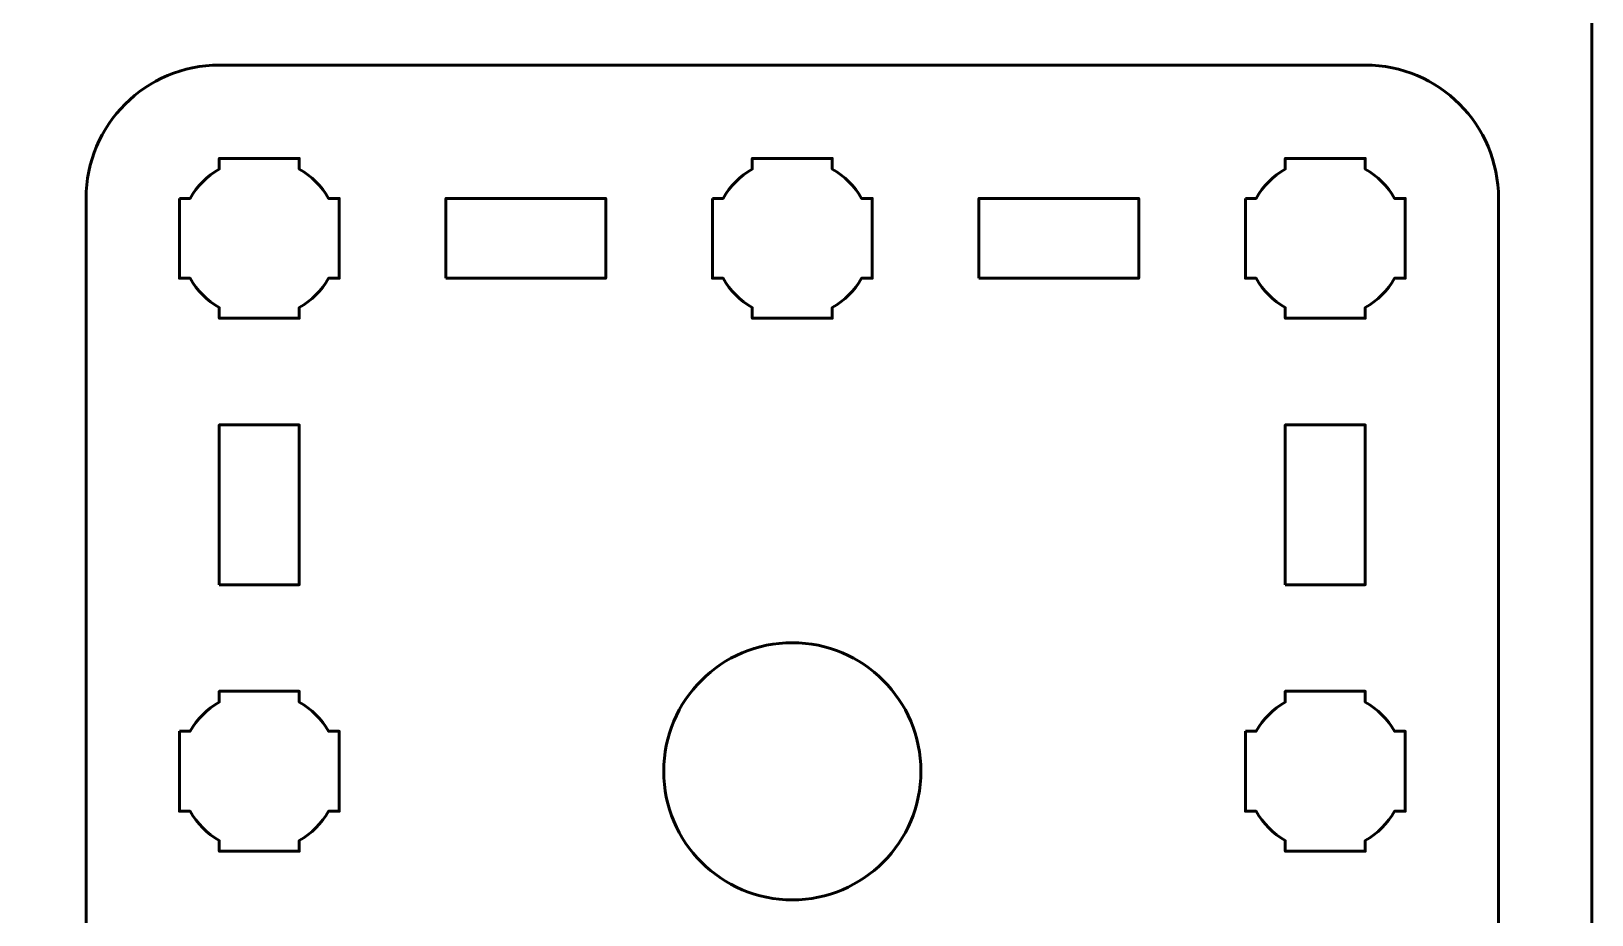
# Model space of a CAD drawing. Header units: centimetres. Extents: x -21 to 0, y -29.7 to 0.
# Drawn here: x -5.86 to 0, y -25.99 to -22.67 of the extents above; entities that cross this region are included whole.
import ezdxf

# ---------------------------------------------------------------- set-up
doc = ezdxf.new("R2010")
doc.units = ezdxf.units.CM
doc.header["$MEASUREMENT"] = 0
doc.layers.add('Layer 1', color=7, linetype='Continuous')

msp = doc.modelspace()

# ---------------------------------------------------------------- linework, layer by layer
at = {"layer": 'Layer 1', "lineweight": 53}
for points in [[(-4.3, -23.6), (-3.7, -23.6), (-3.7, -23.3), (-4.3, -23.3), (-4.3, -23.6)], [(-2.3, -23.6), (-1.7, -23.6), (-1.7, -23.3), (-2.3, -23.3), (-2.3, -23.6)], [(-5.15, -24.75), (-4.85, -24.75), (-4.85, -24.15), (-5.15, -24.15), (-5.15, -24.75)], [(-1.15, -24.75), (-0.85, -24.75), (-0.85, -24.15), (-1.15, -24.15), (-1.15, -24.75)]]:
    msp.add_lwpolyline(points, close=True, dxfattribs=at)
msp.add_ellipse((-3, -25.45), major_axis=(0, 0.4825), ratio=1, dxfattribs=at)
at = {"layer": 'Layer 1', "color": 1, "lineweight": 53}
msp.add_open_spline([(-21.00003, -29.19995), (-21.00003, -29.19995), (-21.00003, -5.29992), (-21.00003, -5.29992), (-21.00003, -5.29992), (-21.00003, -5.21709), (-20.93286, -5.14992), (-20.85003, -5.14992), (-20.85003, -5.14992), (-20.7672, -5.14992), (-20.70003, -5.08275), (-20.70003, -4.99992), (-20.70003, -4.99992), (-20.70003, -4.91709), (-20.7672, -4.84992), (-20.85003, -4.84992), (-20.85003, -4.84992), (-20.93286, -4.84992), (-21.00003, -4.78275), (-21.00003, -4.69992), (-21.00003, -4.69992), (-21.00003, -4.61709), (-20.93286, -4.54992), (-20.85003, -4.54992), (-20.85003, -4.54992), (-20.7672, -4.54992), (-20.70003, -4.48275), (-20.70003, -4.39992), (-20.70003, -4.39992), (-20.70003, -4.31709), (-20.7672, -4.24992), (-20.85003, -4.24992), (-20.85003, -4.24992), (-20.93286, -4.24992), (-21.00003, -4.18275), (-21.00003, -4.09992), (-21.00003, -4.09992), (-21.00003, -4.01709), (-20.93286, -3.94992), (-20.85003, -3.94992), (-20.85003, -3.94992), (-20.7672, -3.94992), (-20.70003, -3.88275), (-20.70003, -3.79992), (-20.70003, -3.79992), (-20.70003, -3.71709), (-20.7672, -3.64992), (-20.85003, -3.64992), (-20.85003, -3.64992), (-20.93286, -3.64992), (-21.00003, -3.58275), (-21.00003, -3.49992), (-21.00003, -3.49992), (-21.00003, -3.41709), (-20.93286, -3.34992), (-20.85003, -3.34992), (-20.85003, -3.34992), (-20.7672, -3.34992), (-20.70003, -3.28275), (-20.70003, -3.19992), (-20.70003, -3.19992), (-20.70003, -3.11709), (-20.7672, -3.04992), (-20.85003, -3.04992), (-20.85003, -3.04992), (-20.93286, -3.04992), (-21.00003, -2.98275), (-21.00003, -2.89992), (-21.00003, -2.89992), (-21.00003, -2.81709), (-20.93286, -2.74992), (-20.85003, -2.74992), (-20.85003, -2.74992), (-20.7672, -2.74992), (-20.70003, -2.68275), (-20.70003, -2.59992), (-20.70003, -2.59992), (-20.70003, -2.51709), (-20.7672, -2.44992), (-20.85003, -2.44992), (-20.85003, -2.44992), (-20.93286, -2.44992), (-21.00003, -2.38275), (-21.00003, -2.29992), (-21.00003, -2.29992), (-21.00003, -2.21709), (-20.93286, -2.14992), (-20.85003, -2.14992), (-20.85003, -2.14992), (-20.7672, -2.14992), (-20.70003, -2.08275), (-20.70003, -1.99992), (-20.70003, -1.99992), (-20.70003, -1.91709), (-20.7672, -1.84992), (-20.85003, -1.84992), (-20.85003, -1.84992), (-20.93286, -1.84992), (-21.00003, -1.78275), (-21.00003, -1.69992), (-21.00003, -1.69992), (-21.00003, -1.61709), (-20.93286, -1.54992), (-20.85003, -1.54992), (-20.85003, -1.54992), (-20.7672, -1.54992), (-20.70003, -1.48275), (-20.70003, -1.39992), (-20.70003, -1.39992), (-20.70003, -1.31709), (-20.7672, -1.24992), (-20.85003, -1.24992), (-20.85003, -1.24992), (-20.93286, -1.24992), (-21.00003, -1.18275), (-21.00003, -1.09992), (-21.00003, -1.09992), (-21.00003, -1.09992), (-21.00003, -0.49992), (-21.00003, -0.49992), (-21.00003, -0.49992), (-21.00003, -0.22295), (-20.77694, 0.00004), (-20.49994, 0.00004), (-20.49994, 0.00004), (-20.49994, 0.00004), (-0.50008, 0.00004), (-0.50008, 0.00004), (-0.50008, 0.00004), (-0.22294, 0.00004), (0.00002, -0.22295), (0.00002, -0.49992), (0.00002, -0.49992), (0.00002, -0.49992), (0.00002, -29.19995), (0.00002, -29.19995), (0.00002, -29.19995), (0.00002, -29.47695), (-0.22294, -29.70004), (-0.50008, -29.70004), (-0.50008, -29.70004), (-0.50008, -29.70004), (-20.49994, -29.70004), (-20.49994, -29.70004), (-20.49994, -29.70004), (-20.77694, -29.70004), (-21.00003, -29.47695), (-21.00003, -29.19995)], degree=3, knots=[0, 0, 0, 0, 0.027027, 0.027027, 0.027027, 0.027027, 0.0540541, 0.0540541, 0.0540541, 0.0540541, 0.0810811, 0.0810811, 0.0810811, 0.0810811, 0.1081081, 0.1081081, 0.1081081, 0.1081081, 0.1351351, 0.1351351, 0.1351351, 0.1351351, 0.1621622, 0.1621622, 0.1621622, 0.1621622, 0.1891892, 0.1891892, 0.1891892, 0.1891892, 0.2162162, 0.2162162, 0.2162162, 0.2162162, 0.2432432, 0.2432432, 0.2432432, 0.2432432, 0.2702703, 0.2702703, 0.2702703, 0.2702703, 0.2972973, 0.2972973, 0.2972973, 0.2972973, 0.3243243, 0.3243243, 0.3243243, 0.3243243, 0.3513514, 0.3513514, 0.3513514, 0.3513514, 0.3783784, 0.3783784, 0.3783784, 0.3783784, 0.4054054, 0.4054054, 0.4054054, 0.4054054, 0.4324324, 0.4324324, 0.4324324, 0.4324324, 0.4594595, 0.4594595, 0.4594595, 0.4594595, 0.4864865, 0.4864865, 0.4864865, 0.4864865, 0.5135135, 0.5135135, 0.5135135, 0.5135135, 0.5405405, 0.5405405, 0.5405405, 0.5405405, 0.5675676, 0.5675676, 0.5675676, 0.5675676, 0.5945946, 0.5945946, 0.5945946, 0.5945946, 0.6216216, 0.6216216, 0.6216216, 0.6216216, 0.6486486, 0.6486486, 0.6486486, 0.6486486, 0.6756757, 0.6756757, 0.6756757, 0.6756757, 0.7027027, 0.7027027, 0.7027027, 0.7027027, 0.7297297, 0.7297297, 0.7297297, 0.7297297, 0.7567568, 0.7567568, 0.7567568, 0.7567568, 0.7837838, 0.7837838, 0.7837838, 0.7837838, 0.8108108, 0.8108108, 0.8108108, 0.8108108, 0.8378378, 0.8378378, 0.8378378, 0.8378378, 0.8648649, 0.8648649, 0.8648649, 0.8648649, 0.8918919, 0.8918919, 0.8918919, 0.8918919, 0.9189189, 0.9189189, 0.9189189, 0.9189189, 0.9459459, 0.9459459, 0.9459459, 0.9459459, 0.972973, 0.972973, 0.972973, 0.972973, 1, 1, 1, 1], dxfattribs=at)
at = {"layer": 'Layer 1', "color": 3, "lineweight": 53}
msp.add_open_spline([(-5.65, -27.6), (-5.65, -27.6), (-5.65, -23.3), (-5.65, -23.3), (-5.65, -23.3), (-5.65, -23.02391), (-5.42609, -22.8), (-5.15, -22.8), (-5.15, -22.8), (-5.15, -22.8), (-0.85, -22.8), (-0.85, -22.8), (-0.85, -22.8), (-0.57391, -22.8), (-0.35, -23.02391), (-0.35, -23.3), (-0.35, -23.3), (-0.35, -23.3), (-0.35, -27.6), (-0.35, -27.6), (-0.35, -27.6), (-0.35, -27.87609), (-0.57391, -28.1), (-0.85, -28.1), (-0.85, -28.1), (-0.85, -28.1), (-5.15, -28.1), (-5.15, -28.1), (-5.15, -28.1), (-5.42609, -28.1), (-5.65, -27.87609), (-5.65, -27.6)], degree=3, knots=[0, 0, 0, 0, 0.125, 0.125, 0.125, 0.125, 0.25, 0.25, 0.25, 0.25, 0.375, 0.375, 0.375, 0.375, 0.5, 0.5, 0.5, 0.5, 0.625, 0.625, 0.625, 0.625, 0.75, 0.75, 0.75, 0.75, 0.875, 0.875, 0.875, 0.875, 1, 1, 1, 1], dxfattribs=at)
at = {"layer": 'Layer 1', "lineweight": 53}
for points in [[(-5.3, -23.3), (-5.3, -23.3), (-5.25985, -23.3), (-5.25985, -23.3), (-5.25985, -23.3), (-5.2335, -23.25447), (-5.19553, -23.2165), (-5.15, -23.19015), (-5.15, -23.19015), (-5.15, -23.19015), (-5.15, -23.15), (-5.15, -23.15), (-5.15, -23.15), (-5.15, -23.15), (-5, -23.15), (-5, -23.15), (-5, -23.15), (-5, -23.15), (-4.85, -23.15), (-4.85, -23.15), (-4.85, -23.15), (-4.85, -23.15), (-4.85, -23.19015), (-4.85, -23.19015), (-4.85, -23.19015), (-4.80447, -23.2165), (-4.7665, -23.25447), (-4.74015, -23.3), (-4.74015, -23.3), (-4.74015, -23.3), (-4.7, -23.3), (-4.7, -23.3), (-4.7, -23.3), (-4.7, -23.3), (-4.7, -23.45), (-4.7, -23.45), (-4.7, -23.45), (-4.7, -23.45), (-4.7, -23.6), (-4.7, -23.6), (-4.7, -23.6), (-4.7, -23.6), (-4.74015, -23.6), (-4.74015, -23.6), (-4.74015, -23.6), (-4.7665, -23.64553), (-4.80447, -23.6835), (-4.85, -23.70985), (-4.85, -23.70985), (-4.85, -23.70985), (-4.85, -23.75), (-4.85, -23.75), (-4.85, -23.75), (-4.85, -23.75), (-5, -23.75), (-5, -23.75), (-5, -23.75), (-5, -23.75), (-5.15, -23.75), (-5.15, -23.75), (-5.15, -23.75), (-5.15, -23.75), (-5.15, -23.70985), (-5.15, -23.70985), (-5.15, -23.70985), (-5.19553, -23.6835), (-5.2335, -23.64553), (-5.25985, -23.6), (-5.25985, -23.6), (-5.25985, -23.6), (-5.3, -23.6), (-5.3, -23.6), (-5.3, -23.6), (-5.3, -23.6), (-5.3, -23.45), (-5.3, -23.45), (-5.3, -23.45), (-5.3, -23.45), (-5.3, -23.3), (-5.3, -23.3)], [(-3.3, -23.3), (-3.3, -23.3), (-3.25985, -23.3), (-3.25985, -23.3), (-3.25985, -23.3), (-3.2335, -23.25447), (-3.19553, -23.2165), (-3.15, -23.19015), (-3.15, -23.19015), (-3.15, -23.19015), (-3.15, -23.15), (-3.15, -23.15), (-3.15, -23.15), (-3.15, -23.15), (-3, -23.15), (-3, -23.15), (-3, -23.15), (-3, -23.15), (-2.85, -23.15), (-2.85, -23.15), (-2.85, -23.15), (-2.85, -23.15), (-2.85, -23.19015), (-2.85, -23.19015), (-2.85, -23.19015), (-2.80447, -23.2165), (-2.7665, -23.25447), (-2.74015, -23.3), (-2.74015, -23.3), (-2.74015, -23.3), (-2.7, -23.3), (-2.7, -23.3), (-2.7, -23.3), (-2.7, -23.3), (-2.7, -23.45), (-2.7, -23.45), (-2.7, -23.45), (-2.7, -23.45), (-2.7, -23.6), (-2.7, -23.6), (-2.7, -23.6), (-2.7, -23.6), (-2.74015, -23.6), (-2.74015, -23.6), (-2.74015, -23.6), (-2.7665, -23.64553), (-2.80447, -23.6835), (-2.85, -23.70985), (-2.85, -23.70985), (-2.85, -23.70985), (-2.85, -23.75), (-2.85, -23.75), (-2.85, -23.75), (-2.85, -23.75), (-3, -23.75), (-3, -23.75), (-3, -23.75), (-3, -23.75), (-3.15, -23.75), (-3.15, -23.75), (-3.15, -23.75), (-3.15, -23.75), (-3.15, -23.70985), (-3.15, -23.70985), (-3.15, -23.70985), (-3.19553, -23.6835), (-3.2335, -23.64553), (-3.25985, -23.6), (-3.25985, -23.6), (-3.25985, -23.6), (-3.3, -23.6), (-3.3, -23.6), (-3.3, -23.6), (-3.3, -23.6), (-3.3, -23.45), (-3.3, -23.45), (-3.3, -23.45), (-3.3, -23.45), (-3.3, -23.3), (-3.3, -23.3)], [(-1.3, -23.3), (-1.3, -23.3), (-1.25985, -23.3), (-1.25985, -23.3), (-1.25985, -23.3), (-1.2335, -23.25447), (-1.19553, -23.2165), (-1.15, -23.19015), (-1.15, -23.19015), (-1.15, -23.19015), (-1.15, -23.15), (-1.15, -23.15), (-1.15, -23.15), (-1.15, -23.15), (-1, -23.15), (-1, -23.15), (-1, -23.15), (-1, -23.15), (-0.85, -23.15), (-0.85, -23.15), (-0.85, -23.15), (-0.85, -23.15), (-0.85, -23.19015), (-0.85, -23.19015), (-0.85, -23.19015), (-0.80447, -23.2165), (-0.7665, -23.25447), (-0.74015, -23.3), (-0.74015, -23.3), (-0.74015, -23.3), (-0.7, -23.3), (-0.7, -23.3), (-0.7, -23.3), (-0.7, -23.3), (-0.7, -23.45), (-0.7, -23.45), (-0.7, -23.45), (-0.7, -23.45), (-0.7, -23.6), (-0.7, -23.6), (-0.7, -23.6), (-0.7, -23.6), (-0.74015, -23.6), (-0.74015, -23.6), (-0.74015, -23.6), (-0.7665, -23.64553), (-0.80447, -23.6835), (-0.85, -23.70985), (-0.85, -23.70985), (-0.85, -23.70985), (-0.85, -23.75), (-0.85, -23.75), (-0.85, -23.75), (-0.85, -23.75), (-1, -23.75), (-1, -23.75), (-1, -23.75), (-1, -23.75), (-1.15, -23.75), (-1.15, -23.75), (-1.15, -23.75), (-1.15, -23.75), (-1.15, -23.70985), (-1.15, -23.70985), (-1.15, -23.70985), (-1.19553, -23.6835), (-1.2335, -23.64553), (-1.25985, -23.6), (-1.25985, -23.6), (-1.25985, -23.6), (-1.3, -23.6), (-1.3, -23.6), (-1.3, -23.6), (-1.3, -23.6), (-1.3, -23.45), (-1.3, -23.45), (-1.3, -23.45), (-1.3, -23.45), (-1.3, -23.3), (-1.3, -23.3)], [(-5.3, -25.3), (-5.3, -25.3), (-5.25985, -25.3), (-5.25985, -25.3), (-5.25985, -25.3), (-5.2335, -25.25447), (-5.19553, -25.2165), (-5.15, -25.19015), (-5.15, -25.19015), (-5.15, -25.19015), (-5.15, -25.15), (-5.15, -25.15), (-5.15, -25.15), (-5.15, -25.15), (-5, -25.15), (-5, -25.15), (-5, -25.15), (-5, -25.15), (-4.85, -25.15), (-4.85, -25.15), (-4.85, -25.15), (-4.85, -25.15), (-4.85, -25.19015), (-4.85, -25.19015), (-4.85, -25.19015), (-4.80447, -25.2165), (-4.7665, -25.25447), (-4.74015, -25.3), (-4.74015, -25.3), (-4.74015, -25.3), (-4.7, -25.3), (-4.7, -25.3), (-4.7, -25.3), (-4.7, -25.3), (-4.7, -25.45), (-4.7, -25.45), (-4.7, -25.45), (-4.7, -25.45), (-4.7, -25.6), (-4.7, -25.6), (-4.7, -25.6), (-4.7, -25.6), (-4.74015, -25.6), (-4.74015, -25.6), (-4.74015, -25.6), (-4.7665, -25.64553), (-4.80447, -25.6835), (-4.85, -25.70985), (-4.85, -25.70985), (-4.85, -25.70985), (-4.85, -25.75), (-4.85, -25.75), (-4.85, -25.75), (-4.85, -25.75), (-5, -25.75), (-5, -25.75), (-5, -25.75), (-5, -25.75), (-5.15, -25.75), (-5.15, -25.75), (-5.15, -25.75), (-5.15, -25.75), (-5.15, -25.70985), (-5.15, -25.70985), (-5.15, -25.70985), (-5.19553, -25.6835), (-5.2335, -25.64553), (-5.25985, -25.6), (-5.25985, -25.6), (-5.25985, -25.6), (-5.3, -25.6), (-5.3, -25.6), (-5.3, -25.6), (-5.3, -25.6), (-5.3, -25.45), (-5.3, -25.45), (-5.3, -25.45), (-5.3, -25.45), (-5.3, -25.3), (-5.3, -25.3)], [(-1.3, -25.3), (-1.3, -25.3), (-1.25985, -25.3), (-1.25985, -25.3), (-1.25985, -25.3), (-1.2335, -25.25447), (-1.19553, -25.2165), (-1.15, -25.19015), (-1.15, -25.19015), (-1.15, -25.19015), (-1.15, -25.15), (-1.15, -25.15), (-1.15, -25.15), (-1.15, -25.15), (-1, -25.15), (-1, -25.15), (-1, -25.15), (-1, -25.15), (-0.85, -25.15), (-0.85, -25.15), (-0.85, -25.15), (-0.85, -25.15), (-0.85, -25.19015), (-0.85, -25.19015), (-0.85, -25.19015), (-0.80447, -25.2165), (-0.7665, -25.25447), (-0.74015, -25.3), (-0.74015, -25.3), (-0.74015, -25.3), (-0.7, -25.3), (-0.7, -25.3), (-0.7, -25.3), (-0.7, -25.3), (-0.7, -25.45), (-0.7, -25.45), (-0.7, -25.45), (-0.7, -25.45), (-0.7, -25.6), (-0.7, -25.6), (-0.7, -25.6), (-0.7, -25.6), (-0.74015, -25.6), (-0.74015, -25.6), (-0.74015, -25.6), (-0.7665, -25.64553), (-0.80447, -25.6835), (-0.85, -25.70985), (-0.85, -25.70985), (-0.85, -25.70985), (-0.85, -25.75), (-0.85, -25.75), (-0.85, -25.75), (-0.85, -25.75), (-1, -25.75), (-1, -25.75), (-1, -25.75), (-1, -25.75), (-1.15, -25.75), (-1.15, -25.75), (-1.15, -25.75), (-1.15, -25.75), (-1.15, -25.70985), (-1.15, -25.70985), (-1.15, -25.70985), (-1.19553, -25.6835), (-1.2335, -25.64553), (-1.25985, -25.6), (-1.25985, -25.6), (-1.25985, -25.6), (-1.3, -25.6), (-1.3, -25.6), (-1.3, -25.6), (-1.3, -25.6), (-1.3, -25.45), (-1.3, -25.45), (-1.3, -25.45), (-1.3, -25.45), (-1.3, -25.3), (-1.3, -25.3)]]:
    msp.add_open_spline(points, degree=3, knots=[0, 0, 0, 0, 0.05, 0.05, 0.05, 0.05, 0.1, 0.1, 0.1, 0.1, 0.15, 0.15, 0.15, 0.15, 0.2, 0.2, 0.2, 0.2, 0.25, 0.25, 0.25, 0.25, 0.3, 0.3, 0.3, 0.3, 0.35, 0.35, 0.35, 0.35, 0.4, 0.4, 0.4, 0.4, 0.45, 0.45, 0.45, 0.45, 0.5, 0.5, 0.5, 0.5, 0.55, 0.55, 0.55, 0.55, 0.6, 0.6, 0.6, 0.6, 0.65, 0.65, 0.65, 0.65, 0.7, 0.7, 0.7, 0.7, 0.75, 0.75, 0.75, 0.75, 0.8, 0.8, 0.8, 0.8, 0.85, 0.85, 0.85, 0.85, 0.9, 0.9, 0.9, 0.9, 0.95, 0.95, 0.95, 0.95, 1, 1, 1, 1], dxfattribs=at)

doc.saveas('drawing.dxf')
